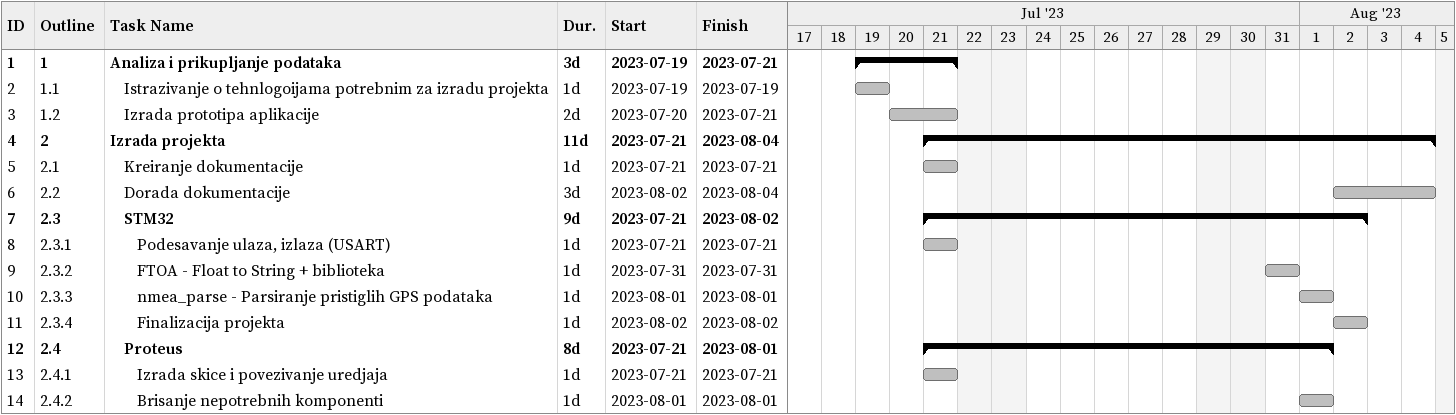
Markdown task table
| ID | WBS | Task | Duration | Start | Finish |
|---|---|---|---|---|---|
| 1 | 1 | **Analiza i prikupljanje podataka** | 3d | 2023-07-19 | 2023-07-21 |
| 2 | 1.1 | Istrazivanje o tehnlogoijama potrebnim za izradu projekta | 1d | 2023-07-19 | 2023-07-19 |
| 3 | 1.2 | Izrada prototipa aplikacije | 2d | 2023-07-20 | 2023-07-21 |
| 4 | 2 | **Izrada projekta** | 11d | 2023-07-21 | 2023-08-04 |
| 5 | 2.1 | Kreiranje dokumentacije | 1d | 2023-07-21 | 2023-07-21 |
| 6 | 2.2 | Dorada dokumentacije | 3d | 2023-08-02 | 2023-08-04 |
| 7 | 2.3 | **STM32** | 9d | 2023-07-21 | 2023-08-02 |
| 8 | 2.3.1 | Podesavanje ulaza, izlaza (USART) | 1d | 2023-07-21 | 2023-07-21 |
| 9 | 2.3.2 | FTOA - Float to String + biblioteka | 1d | 2023-07-31 | 2023-07-31 |
| 10 | 2.3.3 | nmea_parse - Parsiranje pristiglih GPS podataka | 1d | 2023-08-01 | 2023-08-01 |
| 11 | 2.3.4 | Finalizacija projekta | 1d | 2023-08-02 | 2023-08-02 |
| 12 | 2.4 | **Proteus** | 8d | 2023-07-21 | 2023-08-01 |
| 13 | 2.4.1 | Izrada skice i povezivanje uredjaja | 1d | 2023-07-21 | 2023-07-21 |
| 14 | 2.4.2 | Brisanje nepotrebnih komponenti | 1d | 2023-08-01 | 2023-08-01 |
